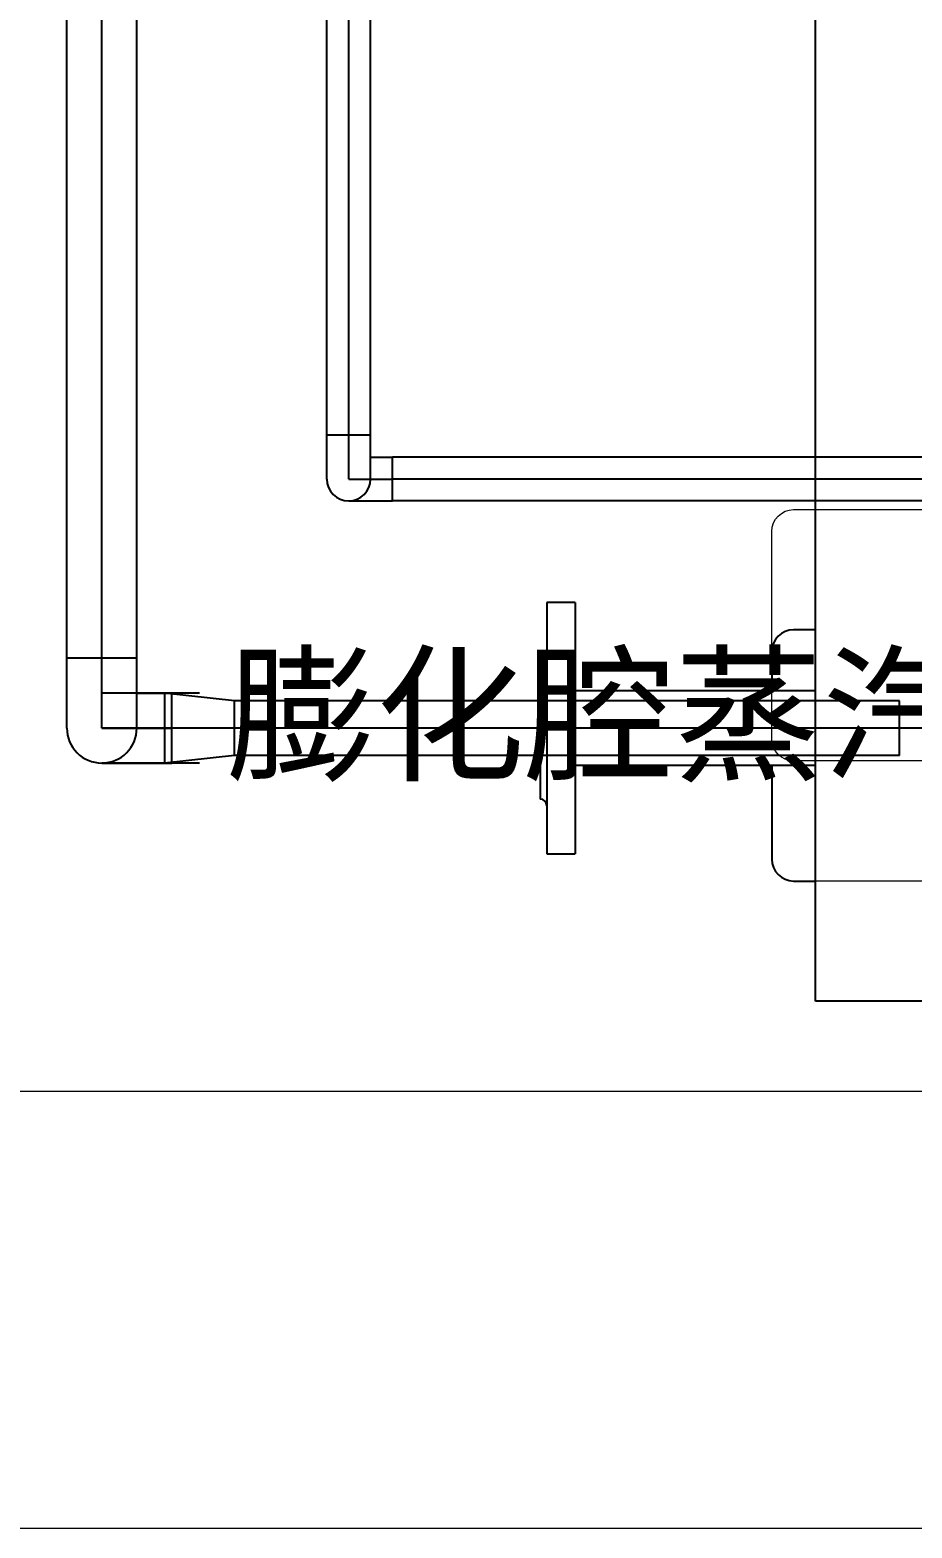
# Model space of a CAD drawing. Extents: x -681219 to -550379, y -242630 to -158199.
# Drawn here: x -645425 to -645021, y -222817 to -222131 of the extents above; entities that cross this region are included whole.
import ezdxf
from ezdxf.lldxf.tags import DXFTag

# ---------------------------------------------------------------- set-up
doc = ezdxf.new("R2010")
doc.units = 0
doc.header["$LTSCALE"] = 1000
doc.layers.get('0').update_dxf_attribs({"linetype": 'CONTINUOUS'})
for name, color, linetype in [('DOTE_油脂（红）', 7, 'CONTINUOUS'), ('DV6_Default', 7, 'CONTINUOUS'), ('MYGL00211002', 7, 'CONTINUOUS'), ('MYGL00710008', 7, 'CONTINUOUS'), ('MYGL151001311', 7, 'CONTINUOUS'), ('PIPE-油脂（红）', 1, 'CONTINUOUS'), ('S02010301', 7, 'CONTINUOUS')]:
    doc.layers.add(name, color=color, linetype=linetype)
doc.layers.add('famsun', color=7, linetype='CONTINUOUS', lineweight=0)
tags = doc.linetypes.add('CENTER2', pattern=[28.575, 19.05, -3.175, 3.175, -3.175]).pattern_tags.tags
tags[10:11] = [DXFTag(74, 4), DXFTag(75, 0), DXFTag(340, '0'), DXFTag(46, 0.0), DXFTag(50, 0.0), DXFTag(44, 0.0), DXFTag(45, 0.0)]
tags[8:9] = [DXFTag(74, 4), DXFTag(75, 0), DXFTag(340, '0'), DXFTag(46, 0.0), DXFTag(50, 0.0), DXFTag(44, 0.0), DXFTag(45, 0.0)]
tags[6:7] = [DXFTag(74, 4), DXFTag(75, 0), DXFTag(340, '0'), DXFTag(46, 0.0), DXFTag(50, 0.0), DXFTag(44, 0.0), DXFTag(45, 0.0)]
tags[4:5] = [DXFTag(74, 4), DXFTag(75, 0), DXFTag(340, '0'), DXFTag(46, 0.0), DXFTag(50, 0.0), DXFTag(44, 0.0), DXFTag(45, 0.0)]

# ---------------------------------------------------------------- blocks, each defined once
blk = doc.blocks.new('MYGL007B0001XY_A-MYGL165_1_V_1', base_point=(16242.13, -1235.9))
at = {"color": 0, "linetype": 'ByBlock', "lineweight": -2}
for p, q in [((18032.13, -740.9), (18032.13, -1675.9)), ((18032.13, -1505.9), (17922.13, -1505.9)), ((18042.13, -1505.9), (18032.13, -1505.9)), ((18052.13, -1610.9), (18052.13, -1515.9)), ((17982.13, -1620.9), (18032.13, -1620.9)), ((18032.13, -1620.9), (18042.13, -1620.9)), ((17982.13, -1675.9), (18032.13, -1675.9))]:
    blk.add_line(p, q, dxfattribs=at)
for centre, start, end in [((18042.13, -1515.9), 0, 90), ((18042.13, -1610.9), 270, 0)]:
    blk.add_arc(centre, 10, start, end, dxfattribs=at)
blk = doc.blocks.new('SJGL165-F')
at = {"layer": 'DV6_Default', "color": 7, "linetype": 'CENTER2'}
blk.add_line((17926.13, -5040.85), (17572.63, -5040.85), dxfattribs=at)
at = {"layer": 'MYGL00211002', "color": 7, "linetype": 'Continuous'}
for p, q in [((17694.38, -4995.85), (17684.38, -4995.85)), ((17674.38, -5005.85), (17674.38, -5023.85)), ((17674.38, -5057.85), (17674.38, -5100.85)), ((17684.38, -5110.85), (17694.38, -5110.85))]:
    blk.add_line(p, q, dxfattribs=at)
for centre, start, end in [((17684.38, -5005.85), 90, 180), ((17684.38, -5100.85), 180, 270)]:
    blk.add_arc(centre, 10, start, end, dxfattribs=at)
at = {"layer": 'MYGL00710008', "color": 7, "linetype": 'Continuous'}
for p, q in [((17694.38, -5165.85), (17694.38, -4230.85)), ((17744.38, -5165.85), (17694.38, -5165.85))]:
    blk.add_line(p, q, dxfattribs=at)
at = {"layer": 'MYGL151001311', "color": 7, "linetype": 'Continuous'}
for p, q in [((17694.38, -5023.85), (17584.38, -5023.85)), ((17584.38, -5057.85), (17694.38, -5057.85))]:
    blk.add_line(p, q, dxfattribs=at)
at = {"layer": 'S02010301', "color": 7, "linetype": 'Continuous'}
for p, q in [((17571.38, -4983.35), (17571.38, -5098.35)), ((17584.38, -4983.35), (17571.38, -4983.35)), ((17584.38, -4983.35), (17584.38, -5098.35)), ((17568.38, -5008.35), (17568.38, -5073.35)), ((17571.38, -5098.35), (17584.38, -5098.35))]:
    blk.add_line(p, q, dxfattribs=at)
for centre, start, end in [((17568.38, -5005.35), 270, 0), ((17568.38, -5076.35), 0, 90)]:
    blk.add_arc(centre, 3, start, end, dxfattribs=at)
at = {"color": 3, "insert": (17424.93, -5009.75), "char_height": 50, "width": 4100.8924, "attachment_point": 1}
blk.add_mtext('{\\fSimSun|b0|i0|c134|p2;膨化腔蒸汽进口\\fISOCPEUR|b0|i0|c0|p34;DN25\\fSimSun|b0|i0|c134|p2; H=1278mm}', dxfattribs=at)

msp = doc.modelspace()

# ---------------------------------------------------------------- linework, layer by layer
at = {"layer": 'DOTE_油脂（红）', "color": 1}
for p, q in [((-645392.0966, -222418.5414), (-645392.0966, -218058.1983)), ((-645279.0894, -222316.5414), (-645279.0894, -218191.2818)), ((-645279.0894, -222336.5414, 2500), (-645279.0894, -222316.5414, 2500)), ((-645279.0894, -222336.5414, 1900), (-645259.0894, -222336.5414, 1900)), ((-644726.4843, -222336.5414), (-645259.0894, -222336.5414)), ((-645392.0966, -222450.5414, 2500), (-645392.0966, -222418.5414, 2500)), ((-645347.3366, -222450.5414), (-645392.0966, -222450.5414)), ((-645392.0966, -222450.5414, 1200), (-645360.0966, -222450.5414, 1200)), ((-645331.3366, -222450.5414, 1200), (-645363.3366, -222450.5414, 1200)), ((-645026.9979, -222450.5414), (-645331.3366, -222450.5414))]:
    msp.add_line(p, q, dxfattribs=at)
at = {"layer": 'famsun'}
for p, q in [((-649355.4609, -222616.6983), (-638555.4609, -222616.6983)), ((-649555.4609, -222816.6983), (-638555.4609, -222816.6983))]:
    msp.add_line(p, q, dxfattribs=at)
at = {"layer": 'PIPE-油脂（红）', "color": 1}
for p, q in [((-645408.0966, -222418.5414), (-645408.0966, -218058.1983)), ((-645376.0966, -222418.5414), (-645376.0966, -218058.1983)), ((-645289.0894, -222316.5414), (-645289.0894, -218191.2818)), ((-645269.0894, -222316.5414), (-645269.0894, -218191.2818)), ((-645289.0894, -222336.5414, 2500), (-645289.0894, -222316.5414, 2500)), ((-645269.0894, -222336.5414, 2500), (-645269.0894, -222316.5414, 2500)), ((-645269.0894, -222326.5414), (-645259.0894, -222326.5414)), ((-644726.4843, -222326.5414), (-645259.0894, -222326.5414)), ((-645279.0894, -222346.5414), (-645259.0894, -222346.5414)), ((-644726.4843, -222346.5414), (-645259.0894, -222346.5414)), ((-645408.0966, -222450.5414, 2500), (-645408.0966, -222418.5414, 2500)), ((-645376.0966, -222450.5414, 2500), (-645376.0966, -222418.5414, 2500)), ((-645347.3366, -222434.5414), (-645392.0966, -222434.5414)), ((-645376.0966, -222434.5414), (-645360.0966, -222434.5414)), ((-645331.3366, -222438.0414, 1200), (-645363.3366, -222434.5414, 1200)), ((-645026.9979, -222438.0414), (-645331.3366, -222438.0414)), ((-645347.3366, -222466.5414), (-645392.0966, -222466.5414)), ((-645392.0966, -222466.5414), (-645360.0966, -222466.5414)), ((-645331.3366, -222463.0414, 1200), (-645363.3366, -222466.5414, 1200)), ((-645026.9979, -222463.0414), (-645331.3366, -222463.0414))]:
    msp.add_line(p, q, dxfattribs=at)
at = {"layer": 'PIPE-油脂（红）'}
for p, q in [((-645269.0894, -222316.5414, 2500), (-645289.0894, -222316.5414, 2500)), ((-645259.0894, -222346.5414, 1900), (-645259.0894, -222326.5414, 1900)), ((-645376.0966, -222418.5414, 2500), (-645408.0966, -222418.5414, 2500)), ((-645363.3366, -222434.5414, 1200), (-645363.3366, -222466.5414, 1200)), ((-645360.0966, -222466.5414, 1200), (-645360.0966, -222434.5414, 1200)), ((-645331.3366, -222463.0414, 1200), (-645331.3366, -222438.0414, 1200)), ((-645026.9979, -222463.0414, 1200), (-645026.9979, -222438.0414, 1200))]:
    msp.add_line(p, q, dxfattribs=at)
at = {"layer": 'PIPE-油脂（红）', "color": 1}
for centre, radius in [((-645279.0894, -222336.5414), 10), ((-645392.0966, -222450.5414), 16)]:
    msp.add_arc(centre, radius, 180, 0, dxfattribs=at)

# ---------------------------------------------------------------- block references
msp.add_blockref('SJGL165-F', (-662759.7996, -217409.6891))
at = {"layer": 'famsun', "xscale": -1}
msp.add_blockref('MYGL007B0001XY_A-MYGL165_1_V_1', (-643275.4172, -222080.5414), dxfattribs=at)

doc.saveas('drawing.dxf')
